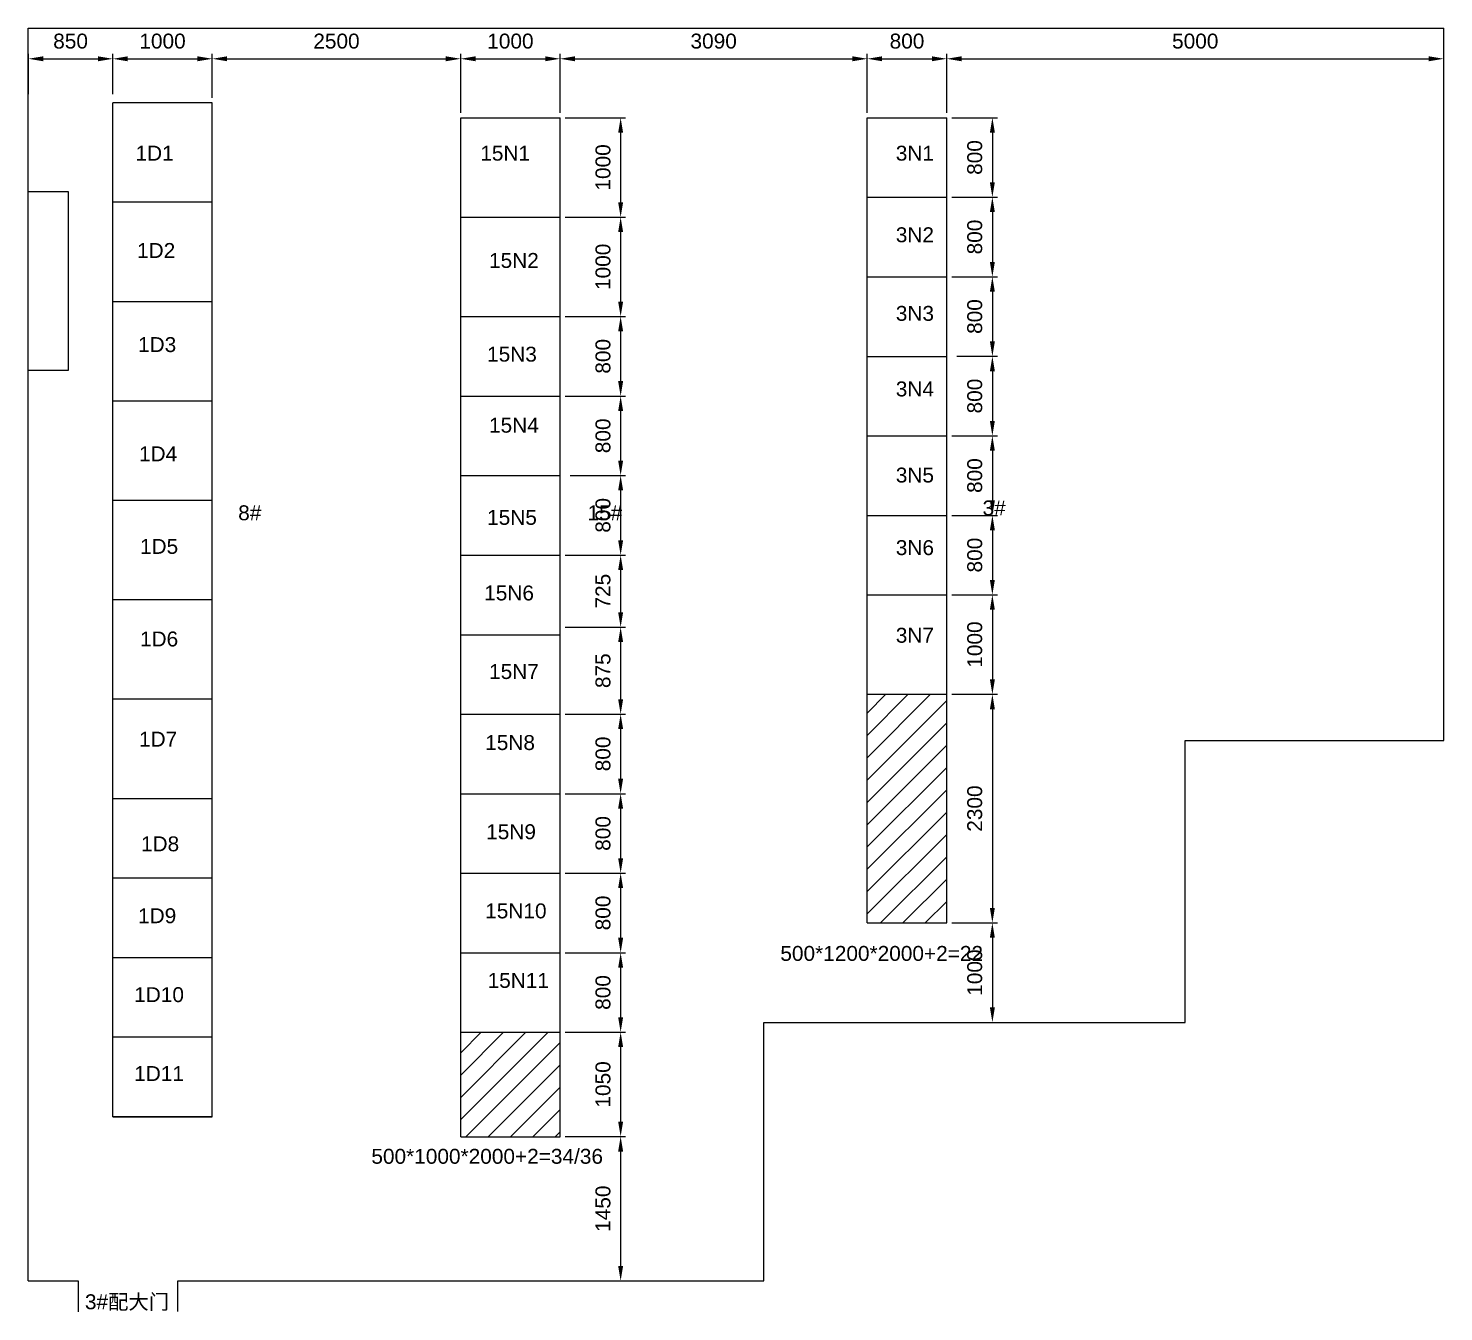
# Model space of a CAD drawing. Header units: millimetres. Extents: x 8 to 67164, y -14211 to 15935.
# Drawn here: x 52924 to 67164, y 1685 to 14596 of the extents above; entities that cross this region are included whole.
import ezdxf

# ---------------------------------------------------------------- set-up
doc = ezdxf.new("R2010")
doc.units = ezdxf.units.MM
doc.layers.add('标注', color=7, linetype='Continuous')
doc.styles.get("Standard").update_dxf_attribs({"font": 'arial.ttf'})
doc.dimstyles.new('ISO-25', dxfattribs={"dimtxt": 150, "dimasz": 150, "dimexe": 50, "dimexo": 50, "dimgap": 100, "dimtad": 1, "dimtoh": 1, "dimdec": 0, "dimtxsty": 'Standard', "dimcen": 0, "dimclrd": 3, "dimclre": 3, "dimclrt": 3, "dimadec": 0, "dimazin": 0, "dimtfac": 1, "dimtdec": 0, "dimtmove": 0, "dimatfit": 3, "dimfxl": 1, "dimarcsym": 2})

# ---------------------------------------------------------------- blocks, each defined once
blk = doc.blocks.new('*D80')
at = {"layer": 'Defpoints', "color": 0, "transparency": 16777216}
for p in [(53774, 14289), (52924, 13884), (53774, 13884)]:
    blk.add_point(p, dxfattribs=at)
at = {"layer": '标注', "color": 3, "lineweight": -2, "transparency": 16777216}
for p, q in [((52924, 13934), (52924, 14339)), ((53074, 14289), (53624, 14289)), ((53774, 13934), (53774, 14339))]:
    blk.add_line(p, q, dxfattribs=at)
at = {"layer": '标注', "color": 3, "transparency": 16777216}
for points in [[(53074, 14314), (53074, 14264), (52924, 14289)], [(53624, 14314), (53624, 14264), (53774, 14289)]]:
    blk.add_solid(points, dxfattribs=at)
at = {"layer": '标注', "color": 3, "transparency": 16777216, "insert": (53349, 14466), "char_height": 150, "attachment_point": 5}
blk.add_mtext('850', dxfattribs=at)
blk = doc.blocks.new('*D81')
at = {"layer": 'Defpoints', "color": 0, "transparency": 16777216}
for p in [(54774, 14289), (53774, 13884), (54774, 13846)]:
    blk.add_point(p, dxfattribs=at)
at = {"layer": '标注', "color": 3, "lineweight": -2, "transparency": 16777216}
for p, q in [((53774, 13934), (53774, 14339)), ((53924, 14289), (54624, 14289)), ((54774, 13896), (54774, 14339))]:
    blk.add_line(p, q, dxfattribs=at)
at = {"layer": '标注', "color": 3, "transparency": 16777216}
for points in [[(53924, 14314), (53924, 14264), (53774, 14289)], [(54624, 14314), (54624, 14264), (54774, 14289)]]:
    blk.add_solid(points, dxfattribs=at)
at = {"layer": '标注', "color": 3, "transparency": 16777216, "insert": (54274, 14466), "char_height": 150, "attachment_point": 5}
blk.add_mtext('1000', dxfattribs=at)
blk = doc.blocks.new('*D82')
at = {"layer": 'Defpoints', "color": 0, "transparency": 16777216}
for p in [(57274, 14289), (54774, 13846), (57274, 13696)]:
    blk.add_point(p, dxfattribs=at)
at = {"layer": '标注', "color": 3, "lineweight": -2, "transparency": 16777216}
for p, q in [((54774, 13896), (54774, 14339)), ((54924, 14289), (57124, 14289)), ((57274, 13746), (57274, 14339))]:
    blk.add_line(p, q, dxfattribs=at)
at = {"layer": '标注', "color": 3, "transparency": 16777216}
for points in [[(54924, 14314), (54924, 14264), (54774, 14289)], [(57124, 14314), (57124, 14264), (57274, 14289)]]:
    blk.add_solid(points, dxfattribs=at)
at = {"layer": '标注', "color": 3, "transparency": 16777216, "insert": (56024, 14466), "char_height": 150, "attachment_point": 5}
blk.add_mtext('2500', dxfattribs=at)
blk = doc.blocks.new('*D83')
at = {"layer": 'Defpoints', "color": 0, "transparency": 16777216}
for p in [(58274, 14289), (57274, 13696), (58274, 13696)]:
    blk.add_point(p, dxfattribs=at)
at = {"layer": '标注', "color": 3, "lineweight": -2, "transparency": 16777216}
for p, q in [((57274, 13746), (57274, 14339)), ((57424, 14289), (58124, 14289)), ((58274, 13746), (58274, 14339))]:
    blk.add_line(p, q, dxfattribs=at)
at = {"layer": '标注', "color": 3, "transparency": 16777216}
for points in [[(57424, 14314), (57424, 14264), (57274, 14289)], [(58124, 14314), (58124, 14264), (58274, 14289)]]:
    blk.add_solid(points, dxfattribs=at)
at = {"layer": '标注', "color": 3, "transparency": 16777216, "insert": (57774, 14466), "char_height": 150, "attachment_point": 5}
blk.add_mtext('1000', dxfattribs=at)
blk = doc.blocks.new('*D84')
at = {"layer": 'Defpoints', "color": 0, "transparency": 16777216}
for p in [(61364, 14289), (58274, 13696), (61364, 13696)]:
    blk.add_point(p, dxfattribs=at)
at = {"layer": '标注', "color": 3, "lineweight": -2, "transparency": 16777216}
for p, q in [((58274, 13746), (58274, 14339)), ((58424, 14289), (61214, 14289)), ((61364, 13746), (61364, 14339))]:
    blk.add_line(p, q, dxfattribs=at)
at = {"layer": '标注', "color": 3, "transparency": 16777216}
for points in [[(58424, 14314), (58424, 14264), (58274, 14289)], [(61214, 14314), (61214, 14264), (61364, 14289)]]:
    blk.add_solid(points, dxfattribs=at)
at = {"layer": '标注', "color": 3, "transparency": 16777216, "insert": (59819, 14466), "char_height": 150, "attachment_point": 5}
blk.add_mtext('3090', dxfattribs=at)
blk = doc.blocks.new('*D85')
at = {"layer": 'Defpoints', "color": 0, "transparency": 16777216}
for p in [(62164, 14289), (61364, 13696), (62164, 13696)]:
    blk.add_point(p, dxfattribs=at)
at = {"layer": '标注', "color": 3, "lineweight": -2, "transparency": 16777216}
for p, q in [((61364, 13746), (61364, 14339)), ((61514, 14289), (62014, 14289)), ((62164, 13746), (62164, 14339))]:
    blk.add_line(p, q, dxfattribs=at)
at = {"layer": '标注', "color": 3, "transparency": 16777216}
for points in [[(61514, 14314), (61514, 14264), (61364, 14289)], [(62014, 14314), (62014, 14264), (62164, 14289)]]:
    blk.add_solid(points, dxfattribs=at)
at = {"layer": '标注', "color": 3, "transparency": 16777216, "insert": (61764, 14466), "char_height": 150, "attachment_point": 5}
blk.add_mtext('800', dxfattribs=at)
blk = doc.blocks.new('*D86')
at = {"layer": 'Defpoints', "color": 0, "transparency": 16777216}
for p in [(67164, 14289), (62164, 13696), (67164, 13728)]:
    blk.add_point(p, dxfattribs=at)
at = {"layer": '标注', "color": 3, "lineweight": -2, "transparency": 16777216}
for p, q in [((62164, 13746), (62164, 14339)), ((62314, 14289), (67014, 14289)), ((67164, 13778), (67164, 14339))]:
    blk.add_line(p, q, dxfattribs=at)
at = {"layer": '标注', "color": 3, "transparency": 16777216}
for points in [[(62314, 14314), (62314, 14264), (62164, 14289)], [(67014, 14314), (67014, 14264), (67164, 14289)]]:
    blk.add_solid(points, dxfattribs=at)
at = {"layer": '标注', "color": 3, "transparency": 16777216, "insert": (64664, 14466), "char_height": 150, "attachment_point": 5}
blk.add_mtext('5000', dxfattribs=at)
blk = doc.blocks.new('*D87')
at = {"layer": 'Defpoints', "color": 0, "transparency": 16777216}
for p in [(58274, 13696), (58274, 12696), (58883, 12696)]:
    blk.add_point(p, dxfattribs=at)
at = {"layer": '标注', "color": 3, "lineweight": -2, "transparency": 16777216}
for p, q in [((58324, 13696), (58933, 13696)), ((58883, 13546), (58883, 12846)), ((58324, 12696), (58933, 12696))]:
    blk.add_line(p, q, dxfattribs=at)
at = {"layer": '标注', "color": 3, "transparency": 16777216}
for points in [[(58858, 13546), (58908, 13546), (58883, 13696)], [(58858, 12846), (58908, 12846), (58883, 12696)]]:
    blk.add_solid(points, dxfattribs=at)
at = {"layer": '标注', "color": 3, "transparency": 16777216, "insert": (58706, 13196), "char_height": 150, "attachment_point": 5, "rotation": 90}
blk.add_mtext('1000', dxfattribs=at)
blk = doc.blocks.new('*D88')
at = {"layer": 'Defpoints', "color": 0, "transparency": 16777216}
for p in [(58274, 12696), (58274, 11696), (58883, 11696)]:
    blk.add_point(p, dxfattribs=at)
at = {"layer": '标注', "color": 3, "lineweight": -2, "transparency": 16777216}
for p, q in [((58324, 12696), (58933, 12696)), ((58883, 12546), (58883, 11846)), ((58324, 11696), (58933, 11696))]:
    blk.add_line(p, q, dxfattribs=at)
at = {"layer": '标注', "color": 3, "transparency": 16777216}
for points in [[(58858, 12546), (58908, 12546), (58883, 12696)], [(58858, 11846), (58908, 11846), (58883, 11696)]]:
    blk.add_solid(points, dxfattribs=at)
at = {"layer": '标注', "color": 3, "transparency": 16777216, "insert": (58706, 12196), "char_height": 150, "attachment_point": 5, "rotation": 90}
blk.add_mtext('1000', dxfattribs=at)
blk = doc.blocks.new('*D89')
at = {"layer": 'Defpoints', "color": 0, "transparency": 16777216}
for p in [(58274, 11696), (58274, 10896), (58883, 10896)]:
    blk.add_point(p, dxfattribs=at)
at = {"layer": '标注', "color": 3, "lineweight": -2, "transparency": 16777216}
for p, q in [((58324, 11696), (58933, 11696)), ((58883, 11546), (58883, 11046)), ((58324, 10896), (58933, 10896))]:
    blk.add_line(p, q, dxfattribs=at)
at = {"layer": '标注', "color": 3, "transparency": 16777216}
for points in [[(58858, 11546), (58908, 11546), (58883, 11696)], [(58858, 11046), (58908, 11046), (58883, 10896)]]:
    blk.add_solid(points, dxfattribs=at)
at = {"layer": '标注', "color": 3, "transparency": 16777216, "insert": (58706, 11296), "char_height": 150, "attachment_point": 5, "rotation": 90}
blk.add_mtext('800', dxfattribs=at)
blk = doc.blocks.new('*D90')
at = {"layer": 'Defpoints', "color": 0, "transparency": 16777216}
for p in [(58274, 10896), (58324, 10096), (58883, 10096)]:
    blk.add_point(p, dxfattribs=at)
at = {"layer": '标注', "color": 3, "lineweight": -2, "transparency": 16777216}
for p, q in [((58324, 10896), (58933, 10896)), ((58883, 10746), (58883, 10246)), ((58374, 10096), (58933, 10096))]:
    blk.add_line(p, q, dxfattribs=at)
at = {"layer": '标注', "color": 3, "transparency": 16777216}
for points in [[(58858, 10746), (58908, 10746), (58883, 10896)], [(58858, 10246), (58908, 10246), (58883, 10096)]]:
    blk.add_solid(points, dxfattribs=at)
at = {"layer": '标注', "color": 3, "transparency": 16777216, "insert": (58706, 10496), "char_height": 150, "attachment_point": 5, "rotation": 90}
blk.add_mtext('800', dxfattribs=at)
blk = doc.blocks.new('*D91')
at = {"layer": 'Defpoints', "color": 0, "transparency": 16777216}
for p in [(58324, 10096), (58274, 9296), (58883, 9296)]:
    blk.add_point(p, dxfattribs=at)
at = {"layer": '标注', "color": 3, "lineweight": -2, "transparency": 16777216}
for p, q in [((58374, 10096), (58933, 10096)), ((58883, 9946), (58883, 9446)), ((58324, 9296), (58933, 9296))]:
    blk.add_line(p, q, dxfattribs=at)
at = {"layer": '标注', "color": 3, "transparency": 16777216}
for points in [[(58858, 9946), (58908, 9946), (58883, 10096)], [(58858, 9446), (58908, 9446), (58883, 9296)]]:
    blk.add_solid(points, dxfattribs=at)
at = {"layer": '标注', "color": 3, "transparency": 16777216, "insert": (58706, 9696), "char_height": 150, "attachment_point": 5, "rotation": 90}
blk.add_mtext('800', dxfattribs=at)
blk = doc.blocks.new('*D92')
at = {"layer": 'Defpoints', "color": 0, "transparency": 16777216}
for p in [(58274, 9296), (58274, 8571), (58883, 8571)]:
    blk.add_point(p, dxfattribs=at)
at = {"layer": '标注', "color": 3, "lineweight": -2, "transparency": 16777216}
for p, q in [((58324, 9296), (58933, 9296)), ((58883, 9146), (58883, 8721)), ((58324, 8571), (58933, 8571))]:
    blk.add_line(p, q, dxfattribs=at)
at = {"layer": '标注', "color": 3, "transparency": 16777216}
for points in [[(58858, 9146), (58908, 9146), (58883, 9296)], [(58858, 8721), (58908, 8721), (58883, 8571)]]:
    blk.add_solid(points, dxfattribs=at)
at = {"layer": '标注', "color": 3, "transparency": 16777216, "insert": (58706, 8933), "char_height": 150, "attachment_point": 5, "rotation": 90}
blk.add_mtext('725', dxfattribs=at)
blk = doc.blocks.new('*D93')
at = {"layer": 'Defpoints', "color": 0, "transparency": 16777216}
for p in [(58274, 8571), (58274, 7696), (58883, 7696)]:
    blk.add_point(p, dxfattribs=at)
at = {"layer": '标注', "color": 3, "lineweight": -2, "transparency": 16777216}
for p, q in [((58324, 8571), (58933, 8571)), ((58883, 8421), (58883, 7846)), ((58324, 7696), (58933, 7696))]:
    blk.add_line(p, q, dxfattribs=at)
at = {"layer": '标注', "color": 3, "transparency": 16777216}
for points in [[(58858, 8421), (58908, 8421), (58883, 8571)], [(58858, 7846), (58908, 7846), (58883, 7696)]]:
    blk.add_solid(points, dxfattribs=at)
at = {"layer": '标注', "color": 3, "transparency": 16777216, "insert": (58706, 8133), "char_height": 150, "attachment_point": 5, "rotation": 90}
blk.add_mtext('875', dxfattribs=at)
blk = doc.blocks.new('*D94')
at = {"layer": 'Defpoints', "color": 0, "transparency": 16777216}
for p in [(58274, 7696), (58274, 6896), (58883, 6896)]:
    blk.add_point(p, dxfattribs=at)
at = {"layer": '标注', "color": 3, "lineweight": -2, "transparency": 16777216}
for p, q in [((58324, 7696), (58933, 7696)), ((58883, 7546), (58883, 7046)), ((58324, 6896), (58933, 6896))]:
    blk.add_line(p, q, dxfattribs=at)
at = {"layer": '标注', "color": 3, "transparency": 16777216}
for points in [[(58858, 7546), (58908, 7546), (58883, 7696)], [(58858, 7046), (58908, 7046), (58883, 6896)]]:
    blk.add_solid(points, dxfattribs=at)
at = {"layer": '标注', "color": 3, "transparency": 16777216, "insert": (58706, 7296), "char_height": 150, "attachment_point": 5, "rotation": 90}
blk.add_mtext('800', dxfattribs=at)
blk = doc.blocks.new('*D95')
at = {"layer": 'Defpoints', "color": 0, "transparency": 16777216}
for p in [(58274, 6896), (58274, 6096), (58883, 6096)]:
    blk.add_point(p, dxfattribs=at)
at = {"layer": '标注', "color": 3, "lineweight": -2, "transparency": 16777216}
for p, q in [((58324, 6896), (58933, 6896)), ((58883, 6746), (58883, 6246)), ((58324, 6096), (58933, 6096))]:
    blk.add_line(p, q, dxfattribs=at)
at = {"layer": '标注', "color": 3, "transparency": 16777216}
for points in [[(58858, 6746), (58908, 6746), (58883, 6896)], [(58858, 6246), (58908, 6246), (58883, 6096)]]:
    blk.add_solid(points, dxfattribs=at)
at = {"layer": '标注', "color": 3, "transparency": 16777216, "insert": (58706, 6496), "char_height": 150, "attachment_point": 5, "rotation": 90}
blk.add_mtext('800', dxfattribs=at)
blk = doc.blocks.new('*D96')
at = {"layer": 'Defpoints', "color": 0, "transparency": 16777216}
for p in [(58274, 6096), (58274, 5296), (58883, 5296)]:
    blk.add_point(p, dxfattribs=at)
at = {"layer": '标注', "color": 3, "lineweight": -2, "transparency": 16777216}
for p, q in [((58324, 6096), (58933, 6096)), ((58883, 5946), (58883, 5446)), ((58324, 5296), (58933, 5296))]:
    blk.add_line(p, q, dxfattribs=at)
at = {"layer": '标注', "color": 3, "transparency": 16777216}
for points in [[(58858, 5946), (58908, 5946), (58883, 6096)], [(58858, 5446), (58908, 5446), (58883, 5296)]]:
    blk.add_solid(points, dxfattribs=at)
at = {"layer": '标注', "color": 3, "transparency": 16777216, "insert": (58706, 5696), "char_height": 150, "attachment_point": 5, "rotation": 90}
blk.add_mtext('800', dxfattribs=at)
blk = doc.blocks.new('*D97')
at = {"layer": 'Defpoints', "color": 0, "transparency": 16777216}
for p in [(58274, 5296), (58274, 4496), (58883, 4496)]:
    blk.add_point(p, dxfattribs=at)
at = {"layer": '标注', "color": 3, "lineweight": -2, "transparency": 16777216}
for p, q in [((58324, 5296), (58933, 5296)), ((58883, 5146), (58883, 4646)), ((58324, 4496), (58933, 4496))]:
    blk.add_line(p, q, dxfattribs=at)
at = {"layer": '标注', "color": 3, "transparency": 16777216}
for points in [[(58858, 5146), (58908, 5146), (58883, 5296)], [(58858, 4646), (58908, 4646), (58883, 4496)]]:
    blk.add_solid(points, dxfattribs=at)
at = {"layer": '标注', "color": 3, "transparency": 16777216, "insert": (58706, 4896), "char_height": 150, "attachment_point": 5, "rotation": 90}
blk.add_mtext('800', dxfattribs=at)
blk = doc.blocks.new('*D98')
at = {"layer": 'Defpoints', "color": 0, "transparency": 16777216}
for p in [(58274, 4496), (58274, 3446), (58883, 3446)]:
    blk.add_point(p, dxfattribs=at)
at = {"layer": '标注', "color": 3, "lineweight": -2, "transparency": 16777216}
for p, q in [((58324, 4496), (58933, 4496)), ((58883, 4346), (58883, 3596)), ((58324, 3446), (58933, 3446))]:
    blk.add_line(p, q, dxfattribs=at)
at = {"layer": '标注', "color": 3, "transparency": 16777216}
for points in [[(58858, 4346), (58908, 4346), (58883, 4496)], [(58858, 3596), (58908, 3596), (58883, 3446)]]:
    blk.add_solid(points, dxfattribs=at)
at = {"layer": '标注', "color": 3, "transparency": 16777216, "insert": (58706, 3971), "char_height": 150, "attachment_point": 5, "rotation": 90}
blk.add_mtext('1050', dxfattribs=at)
blk = doc.blocks.new('*D99')
at = {"layer": 'Defpoints', "color": 0, "transparency": 16777216}
for p in [(58274, 3446), (58882, 1996), (58883, 1996)]:
    blk.add_point(p, dxfattribs=at)
at = {"layer": '标注', "color": 3, "lineweight": -2, "transparency": 16777216}
for p, q in [((58324, 3446), (58933, 3446)), ((58883, 3296), (58883, 2146)), ((58932, 1996), (58933, 1996))]:
    blk.add_line(p, q, dxfattribs=at)
at = {"layer": '标注', "color": 3, "transparency": 16777216}
for points in [[(58858, 3296), (58908, 3296), (58883, 3446)], [(58858, 2146), (58908, 2146), (58883, 1996)]]:
    blk.add_solid(points, dxfattribs=at)
at = {"layer": '标注', "color": 3, "transparency": 16777216, "insert": (58706, 2721), "char_height": 150, "attachment_point": 5, "rotation": 90}
blk.add_mtext('1450', dxfattribs=at)
blk = doc.blocks.new('*D100')
at = {"layer": 'Defpoints', "color": 0, "transparency": 16777216}
for p in [(62164, 13696), (62164, 12896), (62623, 12896)]:
    blk.add_point(p, dxfattribs=at)
at = {"layer": '标注', "color": 3, "lineweight": -2, "transparency": 16777216}
for p, q in [((62214, 13696), (62673, 13696)), ((62623, 13546), (62623, 13046)), ((62214, 12896), (62673, 12896))]:
    blk.add_line(p, q, dxfattribs=at)
at = {"layer": '标注', "color": 3, "transparency": 16777216}
for points in [[(62598, 13546), (62648, 13546), (62623, 13696)], [(62598, 13046), (62648, 13046), (62623, 12896)]]:
    blk.add_solid(points, dxfattribs=at)
at = {"layer": '标注', "color": 3, "transparency": 16777216, "insert": (62446, 13296), "char_height": 150, "attachment_point": 5, "rotation": 90}
blk.add_mtext('800', dxfattribs=at)
blk = doc.blocks.new('*D101')
at = {"layer": 'Defpoints', "color": 0, "transparency": 16777216}
for p in [(62164, 12896), (62164, 12096), (62623, 12096)]:
    blk.add_point(p, dxfattribs=at)
at = {"layer": '标注', "color": 3, "lineweight": -2, "transparency": 16777216}
for p, q in [((62214, 12896), (62673, 12896)), ((62623, 12746), (62623, 12246)), ((62214, 12096), (62673, 12096))]:
    blk.add_line(p, q, dxfattribs=at)
at = {"layer": '标注', "color": 3, "transparency": 16777216}
for points in [[(62598, 12746), (62648, 12746), (62623, 12896)], [(62598, 12246), (62648, 12246), (62623, 12096)]]:
    blk.add_solid(points, dxfattribs=at)
at = {"layer": '标注', "color": 3, "transparency": 16777216, "insert": (62446, 12496), "char_height": 150, "attachment_point": 5, "rotation": 90}
blk.add_mtext('800', dxfattribs=at)
blk = doc.blocks.new('*D102')
at = {"layer": 'Defpoints', "color": 0, "transparency": 16777216}
for p in [(62164, 12096), (62214, 11296), (62623, 11296)]:
    blk.add_point(p, dxfattribs=at)
at = {"layer": '标注', "color": 3, "lineweight": -2, "transparency": 16777216}
for p, q in [((62214, 12096), (62673, 12096)), ((62623, 11946), (62623, 11446)), ((62264, 11296), (62673, 11296))]:
    blk.add_line(p, q, dxfattribs=at)
at = {"layer": '标注', "color": 3, "transparency": 16777216}
for points in [[(62598, 11946), (62648, 11946), (62623, 12096)], [(62598, 11446), (62648, 11446), (62623, 11296)]]:
    blk.add_solid(points, dxfattribs=at)
at = {"layer": '标注', "color": 3, "transparency": 16777216, "insert": (62446, 11696), "char_height": 150, "attachment_point": 5, "rotation": 90}
blk.add_mtext('800', dxfattribs=at)
blk = doc.blocks.new('*D103')
at = {"layer": 'Defpoints', "color": 0, "transparency": 16777216}
for p in [(62214, 11296), (62164, 10496), (62623, 10496)]:
    blk.add_point(p, dxfattribs=at)
at = {"layer": '标注', "color": 3, "lineweight": -2, "transparency": 16777216}
for p, q in [((62264, 11296), (62673, 11296)), ((62623, 11146), (62623, 10646)), ((62214, 10496), (62673, 10496))]:
    blk.add_line(p, q, dxfattribs=at)
at = {"layer": '标注', "color": 3, "transparency": 16777216}
for points in [[(62598, 11146), (62648, 11146), (62623, 11296)], [(62598, 10646), (62648, 10646), (62623, 10496)]]:
    blk.add_solid(points, dxfattribs=at)
at = {"layer": '标注', "color": 3, "transparency": 16777216, "insert": (62446, 10896), "char_height": 150, "attachment_point": 5, "rotation": 90}
blk.add_mtext('800', dxfattribs=at)
blk = doc.blocks.new('*D104')
at = {"layer": 'Defpoints', "color": 0, "transparency": 16777216}
for p in [(62164, 10496), (62164, 9696), (62623, 9696)]:
    blk.add_point(p, dxfattribs=at)
at = {"layer": '标注', "color": 3, "lineweight": -2, "transparency": 16777216}
for p, q in [((62214, 10496), (62673, 10496)), ((62623, 10346), (62623, 9846)), ((62214, 9696), (62673, 9696))]:
    blk.add_line(p, q, dxfattribs=at)
at = {"layer": '标注', "color": 3, "transparency": 16777216}
for points in [[(62598, 10346), (62648, 10346), (62623, 10496)], [(62598, 9846), (62648, 9846), (62623, 9696)]]:
    blk.add_solid(points, dxfattribs=at)
at = {"layer": '标注', "color": 3, "transparency": 16777216, "insert": (62446, 10096), "char_height": 150, "attachment_point": 5, "rotation": 90}
blk.add_mtext('800', dxfattribs=at)
blk = doc.blocks.new('*D105')
at = {"layer": 'Defpoints', "color": 0, "transparency": 16777216}
for p in [(62164, 9696), (62164, 8896), (62623, 8896)]:
    blk.add_point(p, dxfattribs=at)
at = {"layer": '标注', "color": 3, "lineweight": -2, "transparency": 16777216}
for p, q in [((62214, 9696), (62673, 9696)), ((62623, 9546), (62623, 9046)), ((62214, 8896), (62673, 8896))]:
    blk.add_line(p, q, dxfattribs=at)
at = {"layer": '标注', "color": 3, "transparency": 16777216}
for points in [[(62598, 9546), (62648, 9546), (62623, 9696)], [(62598, 9046), (62648, 9046), (62623, 8896)]]:
    blk.add_solid(points, dxfattribs=at)
at = {"layer": '标注', "color": 3, "transparency": 16777216, "insert": (62446, 9296), "char_height": 150, "attachment_point": 5, "rotation": 90}
blk.add_mtext('800', dxfattribs=at)
blk = doc.blocks.new('*D106')
at = {"layer": 'Defpoints', "color": 0, "transparency": 16777216}
for p in [(62164, 8896), (62164, 7896), (62623, 7896)]:
    blk.add_point(p, dxfattribs=at)
at = {"layer": '标注', "color": 3, "lineweight": -2, "transparency": 16777216}
for p, q in [((62214, 8896), (62673, 8896)), ((62623, 8746), (62623, 8046)), ((62214, 7896), (62673, 7896))]:
    blk.add_line(p, q, dxfattribs=at)
at = {"layer": '标注', "color": 3, "transparency": 16777216}
for points in [[(62598, 8746), (62648, 8746), (62623, 8896)], [(62598, 8046), (62648, 8046), (62623, 7896)]]:
    blk.add_solid(points, dxfattribs=at)
at = {"layer": '标注', "color": 3, "transparency": 16777216, "insert": (62446, 8396), "char_height": 150, "attachment_point": 5, "rotation": 90}
blk.add_mtext('1000', dxfattribs=at)
blk = doc.blocks.new('*D107')
at = {"layer": 'Defpoints', "color": 0, "transparency": 16777216}
for p in [(62164, 7896), (62164, 5596), (62623, 5596)]:
    blk.add_point(p, dxfattribs=at)
at = {"layer": '标注', "color": 3, "lineweight": -2, "transparency": 16777216}
for p, q in [((62214, 7896), (62673, 7896)), ((62623, 7746), (62623, 5746)), ((62214, 5596), (62673, 5596))]:
    blk.add_line(p, q, dxfattribs=at)
at = {"layer": '标注', "color": 3, "transparency": 16777216}
for points in [[(62598, 7746), (62648, 7746), (62623, 7896)], [(62598, 5746), (62648, 5746), (62623, 5596)]]:
    blk.add_solid(points, dxfattribs=at)
at = {"layer": '标注', "color": 3, "transparency": 16777216, "insert": (62446, 6746), "char_height": 150, "attachment_point": 5, "rotation": 90}
blk.add_mtext('2300', dxfattribs=at)
blk = doc.blocks.new('*D108')
at = {"layer": 'Defpoints', "color": 0, "transparency": 16777216}
for p in [(62164, 5596), (62623, 4596), (62623, 4596)]:
    blk.add_point(p, dxfattribs=at)
at = {"layer": '标注', "color": 3, "lineweight": -2, "transparency": 16777216}
for p, q in [((62214, 5596), (62673, 5596)), ((62623, 5446), (62623, 4746))]:
    blk.add_line(p, q, dxfattribs=at)
at = {"layer": '标注', "color": 3, "transparency": 16777216}
for points in [[(62598, 5446), (62648, 5446), (62623, 5596)], [(62598, 4746), (62648, 4746), (62623, 4596)]]:
    blk.add_solid(points, dxfattribs=at)
at = {"layer": '标注', "color": 3, "transparency": 16777216, "insert": (62446, 5096), "char_height": 150, "attachment_point": 5, "rotation": 90}
blk.add_mtext('1000', dxfattribs=at)

msp = doc.modelspace()

# ---------------------------------------------------------------- hatches: boundary and pattern name
at = {"layer": '标注'}
h = msp.add_hatch(dxfattribs=at)
h.set_pattern_fill('ANSI31', color=256, scale=50)
h.paths.add_polyline_path([(58273.7, 4495.5), (57273.7, 4495.5), (57273.7, 3445.5), (58273.7, 3445.5)])
h.paths.add_polyline_path([(62163.7, 7895.5), (61363.7, 7895.5), (61363.7, 5595.5), (62163.7, 5595.5)])

# ---------------------------------------------------------------- linework, layer by layer
for p, q in [((52923.7, 1995.5), (52923.7, 14595.5)), ((52923.7, 14595.5), (67163.7, 14595.5)), ((67163.7, 7429.7), (67163.7, 14595.5)), ((53773.7, 3645.5), (53773.7, 13845.5)), ((54773.7, 13845.5), (53773.7, 13845.5)), ((54773.7, 3645.5), (54773.7, 13845.5)), ((57273.7, 3445.5), (57273.7, 13695.5)), ((57273.7, 13695.5), (58273.7, 13695.5)), ((58273.7, 3445.5), (58273.7, 13695.5)), ((61363.7, 5595.5), (61363.7, 13695.5)), ((61363.7, 13695.5), (62163.7, 13695.5)), ((62163.7, 5595.5), (62163.7, 13695.5)), ((52923.7, 12952.7), (53323.7, 12952.7)), ((53323.7, 12952.7), (53323.7, 11152.7)), ((54773.7, 12845.5), (53773.7, 12845.5)), ((61363.7, 12895.5), (62163.7, 12895.5)), ((57273.7, 12695.5), (58273.7, 12695.5)), ((61363.7, 12095.5), (62163.7, 12095.5)), ((54773.7, 11845.5), (53773.7, 11845.5)), ((57273.7, 11695.5), (58273.7, 11695.5)), ((61363.7, 11295.5), (62163.7, 11295.5)), ((53323.7, 11152.7), (52923.7, 11152.7)), ((53323.7, 11152.7), (53323.7, 11152.7)), ((54773.7, 10845.5), (53773.7, 10845.5)), ((57273.7, 10895.5), (58273.7, 10895.5)), ((61363.7, 10495.5), (62163.7, 10495.5)), ((57273.7, 10095.5), (58273.7, 10095.5)), ((54773.7, 9845.5), (53773.7, 9845.5)), ((61363.7, 9695.5), (62163.7, 9695.5)), ((57273.7, 9295.5), (58273.7, 9295.5)), ((54773.7, 8845.5), (53773.7, 8845.5)), ((61363.7, 8895.5), (62163.7, 8895.5)), ((57273.7, 8495.5), (58273.7, 8495.5)), ((54773.7, 7845.5), (53773.7, 7845.5)), ((61363.7, 7895.5), (62163.7, 7895.5)), ((57273.7, 7695.5), (58273.7, 7695.5)), ((64563.7, 4595.5), (64563.7, 7429.7)), ((64563.7, 7429.7), (67163.7, 7429.7)), ((54773.7, 6845.5), (53773.7, 6845.5)), ((57273.7, 6895.5), (58273.7, 6895.5)), ((54773.7, 6045.5), (53773.7, 6045.5)), ((57273.7, 6095.5), (58273.7, 6095.5)), ((61363.7, 5595.5), (62163.7, 5595.5)), ((57273.7, 5295.5), (58273.7, 5295.5)), ((54773.7, 5245.5), (53773.7, 5245.5)), ((60323.7, 1995.5), (60323.7, 4595.5)), ((60323.7, 4595.5), (64563.7, 4595.5)), ((54773.7, 4445.5), (53773.7, 4445.5)), ((57273.7, 4495.5), (58273.7, 4495.5)), ((53773.7, 3645.5), (54773.7, 3645.5)), ((54773.7, 3645.5), (53773.7, 3645.5)), ((57273.7, 3445.5), (58273.7, 3445.5)), ((52923.7, 1995.5), (53426.7, 1995.5)), ((53426.7, 1995.5), (53426.7, 1684.9)), ((54427.2, 1686.8), (54427.2, 1996)), ((54427.2, 1996), (60323.7, 1995.5))]:
    msp.add_line(p, q, dxfattribs=at)

# ---------------------------------------------------------------- texts
for s, p in [('1D1', (54002.2, 13264.4)), ('15N1', (57470.9, 13264.4)), ('3N1', (61651.4, 13264.4)), ('3N2', (61651.4, 12443.5)), ('1D2', (54017.5, 12285.4)), ('15N2', (57558.7, 12185)), ('3N3', (61651.4, 11652.9)), ('1D3', (54027.3, 11338.9)), ('15N3', (57539.2, 11242.4)), ('3N4', (61651.4, 10892.7)), ('15N4', (57558.7, 10527.9)), ('1D4', (54037.1, 10239.8)), ('3N5', (61651.4, 10026.2)), ('3#', (62524.4, 9695.5)), ('8#', (55035.3, 9646.7)), ('15N5', (57539.6, 9600.5)), ('15#', (58549.6, 9646.7)), ('1D5', (54047, 9308.5)), ('3N6', (61651.4, 9296.4)), ('15N6', (57510.3, 8840.3)), ('3N7', (61651.4, 8414.6)), ('1D6', (54047, 8377.3)), ('15N7', (57559.1, 8049.7)), ('1D7', (54037.3, 7369.7)), ('15N8', (57520.4, 7335.2)), ('15N9', (57530.1, 6438.2)), ('1D8', (54057, 6316.3)), ('1D9', (54027.7, 5593.2)), ('15N10', (57520.4, 5641.8)), ('500*1200*2000+2=22', (60489.9, 5214.1)), ('15N11', (57544.6, 4942.5)), ('1D10', (53988.7, 4799.3)), ('1D11', (53988.8, 4005.5)), ('500*1000*2000+2=34/36', (56375.2, 3172.9)), ('3#配大门', (53493.4, 1709.5))]:
    msp.add_text(s, height=150).set_placement(p)

# ---------------------------------------------------------------- dimensions: what is measured, and where the dimension line sits
dim = msp.add_linear_dim(base=(53773.7, 14289.3), p1=(52923.7, 13884.1), p2=(53773.7, 13884.1), dimstyle='ISO-25', dxfattribs=at)
dim.commit()
dim.dimension.update_dxf_attribs({"geometry": '*D80', "text_midpoint": (53348.7, 14465.9)})
for base, p1, p2, picture, middle in [((54773.7, 14289.3), (53773.7, 13884.1), (54773.7, 13845.5), '*D81', (54273.7, 14465.9)), ((57273.7, 14289.3), (54773.7, 13845.5), (57273.7, 13695.5), '*D82', (56023.7, 14465.9)), ((58273.7, 14289.3), (57273.7, 13695.5), (58273.7, 13695.5), '*D83', (57773.7, 14465.9)), ((61363.7, 14289.3), (58273.7, 13695.5), (61363.7, 13695.5), '*D84', (59818.7, 14466)), ((62163.7, 14289.3), (61363.7, 13695.5), (62163.7, 13695.5), '*D85', (61763.7, 14465.9)), ((67163.7, 14289.3), (62163.7, 13695.5), (67163.7, 13728.3), '*D86', (64663.7, 14465.9))]:
    dim = msp.add_linear_dim(base=base, p1=p1, p2=p2, dimstyle='ISO-25', override={"dimtmove": 1}, dxfattribs=at)
    dim.commit()
    dim.dimension.update_dxf_attribs({"geometry": picture, "text_midpoint": middle})
for base, p1, p2, picture, middle in [((58882.8, 12695.5), (58273.7, 13695.5), (58273.7, 12695.5), '*D87', (58706.2, 13195.5)), ((62622.9, 12895.5), (62163.7, 13695.5), (62163.7, 12895.5), '*D100', (62446.3, 13295.5))]:
    dim = msp.add_linear_dim(base=base, p1=p1, p2=p2, angle=90, dimstyle='ISO-25', dxfattribs=at)
    dim.commit()
    dim.dimension.update_dxf_attribs({"geometry": picture, "text_midpoint": middle})
for base, p1, p2, picture, middle in [((62622.9, 12095.5), (62163.7, 12895.5), (62163.7, 12095.5), '*D101', (62446.3, 12495.5)), ((58882.8, 11695.5), (58273.7, 12695.5), (58273.7, 11695.5), '*D88', (58706.2, 12195.5)), ((62622.9, 11295.5), (62163.7, 12095.5), (62213.7, 11295.5), '*D102', (62446.3, 11695.5)), ((58882.8, 10895.5), (58273.7, 11695.5), (58273.7, 10895.5), '*D89', (58706.2, 11295.5)), ((62622.9, 10495.5), (62213.7, 11295.5), (62163.7, 10495.5), '*D103', (62446.3, 10895.5)), ((58882.8, 10095.5), (58273.7, 10895.5), (58323.7, 10095.5), '*D90', (58706.2, 10495.5)), ((62622.9, 9695.5), (62163.7, 10495.5), (62163.7, 9695.5), '*D104', (62446.3, 10095.5)), ((58882.8, 9295.5), (58323.7, 10095.5), (58273.7, 9295.5), '*D91', (58706.2, 9695.5)), ((62622.9, 8895.5), (62163.7, 9695.5), (62163.7, 8895.5), '*D105', (62446.3, 9295.5)), ((58882.8, 8570.5), (58273.7, 9295.5), (58273.7, 8570.5), '*D92', (58706.2, 8933)), ((62622.9, 7895.5), (62163.7, 8895.5), (62163.7, 7895.5), '*D106', (62446.3, 8395.5)), ((58882.8, 7695.5), (58273.7, 8570.5), (58273.7, 7695.5), '*D93', (58706.2, 8133)), ((62622.9, 5595.5), (62163.7, 7895.5), (62163.7, 5595.5), '*D107', (62446.3, 6745.5)), ((58882.8, 6895.5), (58273.7, 7695.5), (58273.7, 6895.5), '*D94', (58706.2, 7295.5)), ((58882.8, 6095.5), (58273.7, 6895.5), (58273.7, 6095.5), '*D95', (58706.2, 6495.5)), ((58882.8, 5295.5), (58273.7, 6095.5), (58273.7, 5295.5), '*D96', (58706.2, 5695.5)), ((62622.9, 4595.5), (62163.7, 5595.5), (62622.9, 4595.5), '*D108', (62446.3, 5095.5)), ((58882.8, 4495.5), (58273.7, 5295.5), (58273.7, 4495.5), '*D97', (58706.2, 4895.5)), ((58882.8, 3445.5), (58273.7, 4495.5), (58273.7, 3445.5), '*D98', (58706.2, 3970.5)), ((58882.8, 1995.7), (58273.7, 3445.5), (58881.8, 1995.7), '*D99', (58706.2, 2720.6))]:
    dim = msp.add_linear_dim(base=base, p1=p1, p2=p2, angle=90, dimstyle='ISO-25', override={"dimtmove": 1}, dxfattribs=at)
    dim.commit()
    dim.dimension.update_dxf_attribs({"geometry": picture, "text_midpoint": middle})

doc.saveas('drawing.dxf')
